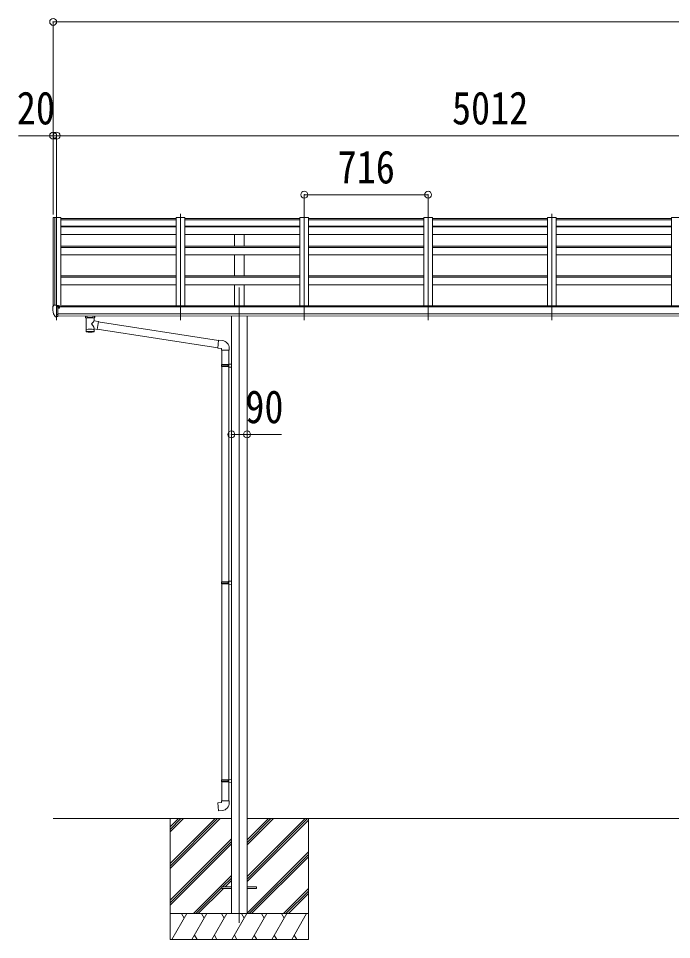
# Model space of a CAD drawing. Units: millimetres at full size, sheet at 1:40; some dimension numbers follow another scale. Extents: x -11181 to 11305, y -7804 to 7716.
# Drawn here: x -245 to 3531, y -4954 to 373 of the extents above; entities that cross this region are included whole.
import ezdxf
from ezdxf.enums import TextEntityAlignment as Align

# ---------------------------------------------------------------- set-up
doc = ezdxf.new("R2010")
doc.units = ezdxf.units.MM
doc.header["$LTSCALE"] = 40
doc.header["$PDMODE"] = 32
doc.header["$PDSIZE"] = 40
for name, color, linetype, lineweight in [('0-0_0', 7, 'Continuous', 9), ('0-1_本体', 4, 'Continuous', 9), ('0-2_部品', 7, 'Continuous', 9), ('0-8_PARTS2', 2, 'Continuous', 9), ('0-A_寸法', 6, 'Continuous', 9)]:
    doc.layers.add(name, color=color, linetype=linetype, lineweight=lineweight)
doc.styles.add('ＭＳ ゴシック', font='')
doc.styles.get('ＭＳ ゴシック').set_extended_font_data('MS Gothic')

msp = doc.modelspace()

# ---------------------------------------------------------------- linework, layer by layer
at = {"layer": '0-0_0'}
for p, q in [((-44.54, -4254.08), (986.26, -4254.08)), ((631.46, -4254.08), (631.46, -4954.08)), ((631.46, -4514.81), (892.19, -4254.08)), ((631.46, -4528.95), (906.33, -4254.08)), ((631.46, -4543.09), (920.47, -4254.08)), ((631.46, -4330.96), (708.34, -4254.08)), ((631.46, -4316.82), (694.2, -4254.08)), ((631.46, -4302.68), (680.06, -4254.08)), ((1076.66, -4590.11), (1412.69, -4254.08)), ((1076.66, -4604.25), (1426.83, -4254.08)), ((1076.66, -4406.26), (1228.84, -4254.08)), ((1076.66, -4392.12), (1214.7, -4254.08)), ((1076.66, -4377.97), (1200.56, -4254.08)), ((1076.66, -4254.08), (3886.26, -4254.08)), ((1431.46, -4254.08), (1431.46, -4954.08)), ((1076.66, -4618.39), (1431.46, -4263.59)), ((631.46, -4726.94), (986.26, -4372.14)), ((631.46, -4741.08), (986.26, -4386.28)), ((631.46, -4755.22), (986.26, -4400.42)), ((1076.66, -4802.24), (1431.46, -4447.44)), ((1088.96, -4804.08), (1431.46, -4461.58)), ((1103.1, -4804.08), (1431.46, -4475.72)), ((766.45, -4804.08), (986.26, -4584.27)), ((935.1, -4649.57), (986.26, -4598.41)), ((949.25, -4649.57), (986.26, -4612.56)), ((780.59, -4804.08), (931.46, -4653.21)), ((794.73, -4804.08), (940.25, -4658.57)), ((1286.95, -4804.08), (1431.46, -4659.57)), ((1301.09, -4804.08), (1431.46, -4673.71)), ((1315.23, -4804.08), (1431.46, -4687.86)), ((1431.46, -4804.08), (631.46, -4804.08)), ((641.75, -4954.08), (728.35, -4804.08)), ((713.35, -4830.06), (698.35, -4804.08)), ((757.22, -4954.08), (843.82, -4804.08)), ((828.82, -4830.06), (813.82, -4804.08)), ((872.69, -4954.08), (959.29, -4804.08)), ((944.29, -4830.06), (929.29, -4804.08)), ((988.16, -4954.08), (1074.76, -4804.08)), ((1059.76, -4830.06), (1044.76, -4804.08)), ((1103.63, -4954.08), (1190.23, -4804.08)), ((1175.23, -4830.06), (1160.23, -4804.08)), ((1219.1, -4954.08), (1305.7, -4804.08)), ((1275.7, -4804.08), (1290.7, -4830.06)), ((1334.57, -4954.08), (1421.17, -4804.08)), ((631.46, -4954.08), (1431.46, -4954.08)), ((772.22, -4928.1), (787.22, -4954.08)), ((887.69, -4928.1), (902.69, -4954.08)), ((1003.16, -4928.1), (1018.16, -4954.08)), ((1118.63, -4928.1), (1133.63, -4954.08)), ((1234.1, -4928.1), (1249.1, -4954.08)), ((1349.57, -4928.1), (1364.57, -4954.08))]:
    msp.add_line(p, q, dxfattribs=at)
at = {"layer": '0-1_本体'}
for p, q in [((-44.53, -779.15), (-44.55, -1291.23)), ((-43.59, -778.26), (-35.76, -777.85)), ((-35.54, -777.93), (-35.54, -1284.69)), ((-35.46, -778.05), (-34.84, -779.67)), ((0.46, -777.84), (0.46, -1294.87)), ((666.46, -783.93), (0.46, -783.93)), ((0.46, -790.84), (666.46, -790.84)), ((666.46, -777.84), (666.46, -1284.46)), ((716.46, -777.84), (666.46, -777.84)), ((716.46, -777.84), (716.46, -1284.46)), ((1382.46, -783.93), (716.46, -783.93)), ((716.46, -790.84), (1382.46, -790.84)), ((1382.46, -777.84), (1382.46, -1284.46)), ((1432.46, -777.84), (1382.46, -777.84)), ((1432.46, -777.84), (1432.46, -1284.46)), ((2098.46, -783.93), (1432.46, -783.93)), ((1432.46, -790.84), (2098.46, -790.84)), ((2098.46, -777.84), (2098.46, -1284.46)), ((2148.46, -777.84), (2098.46, -777.84)), ((2148.46, -777.84), (2148.46, -1284.46)), ((2814.46, -783.93), (2148.46, -783.93)), ((2148.46, -790.84), (2814.46, -790.84)), ((2814.46, -777.84), (2814.46, -1284.46)), ((2864.46, -777.84), (2814.46, -777.84)), ((2864.46, -777.84), (2864.46, -1284.46)), ((3530.46, -783.93), (2864.46, -783.93)), ((2864.46, -790.84), (3530.46, -790.84)), ((3530.46, -777.84), (3530.46, -1284.46)), ((3580.46, -777.84), (3530.46, -777.84)), ((0.46, -828.64), (666.46, -828.64)), ((0.46, -831.75), (666.46, -831.75)), ((716.46, -828.64), (1382.46, -828.64)), ((716.46, -831.75), (1382.46, -831.75)), ((1432.46, -828.64), (2098.46, -828.64)), ((1432.46, -831.75), (2098.46, -831.75)), ((2148.46, -828.64), (2814.46, -828.64)), ((2148.46, -831.75), (2814.46, -831.75)), ((2864.46, -828.64), (3530.46, -828.64)), ((2864.46, -831.75), (3530.46, -831.75)), ((0.46, -876.4), (666.46, -876.4)), ((716.46, -876.4), (1382.46, -876.4)), ((1003.96, -943.31), (1003.96, -876.4)), ((1058.96, -943.31), (1058.96, -876.4)), ((1432.46, -876.4), (2098.46, -876.4)), ((2148.46, -876.4), (2814.46, -876.4)), ((2864.46, -876.4), (3530.46, -876.4)), ((0.46, -944.65), (666.46, -944.65)), ((0.46, -950.84), (666.46, -950.84)), ((716.46, -944.65), (1382.46, -944.65)), ((716.46, -950.84), (1382.46, -950.84)), ((1432.46, -944.65), (2098.46, -944.65)), ((1432.46, -950.84), (2098.46, -950.84)), ((2148.46, -944.65), (2814.46, -944.65)), ((2148.46, -950.84), (2814.46, -950.84)), ((2864.46, -944.65), (3530.46, -944.65)), ((2864.46, -950.84), (3530.46, -950.84)), ((0.46, -994.65), (666.46, -994.65)), ((716.46, -994.65), (1382.46, -994.65)), ((1003.96, -1116.2), (1003.96, -994.65)), ((1058.96, -1116.2), (1058.96, -994.65)), ((1432.46, -994.65), (2098.46, -994.65)), ((2148.46, -994.65), (2814.46, -994.65)), ((2864.46, -994.65), (3530.46, -994.65)), ((0.46, -1116.2), (666.46, -1116.2)), ((716.46, -1116.2), (1382.46, -1116.2)), ((1432.46, -1116.2), (2098.46, -1116.2)), ((2148.46, -1116.2), (2814.46, -1116.2)), ((2864.46, -1116.2), (3530.46, -1116.2)), ((0.46, -1123.2), (666.46, -1123.2)), ((0.46, -1166.75), (666.46, -1166.75)), ((716.46, -1123.2), (1382.46, -1123.2)), ((716.46, -1166.75), (1382.46, -1166.75)), ((1003.96, -1288.16), (1003.96, -1166.75)), ((1058.96, -1288.16), (1058.96, -1166.75)), ((1432.46, -1123.2), (2098.46, -1123.2)), ((1432.46, -1166.75), (2098.46, -1166.75)), ((2148.46, -1123.2), (2814.46, -1123.2)), ((2148.46, -1166.75), (2814.46, -1166.75)), ((2864.46, -1123.2), (3530.46, -1123.2)), ((2864.46, -1166.75), (3530.46, -1166.75)), ((4980.96, -1294.87), (-18.04, -1294.87)), ((5.46, -1294.87), (5.46, -1288.16)), ((4957.46, -1288.16), (5.46, -1288.16)), ((-18.04, -1336.09), (4980.96, -1336.09)), ((4980.96, -1347.94), (-18.04, -1347.87)), ((986.26, -1348.03), (986.26, -4804.1)), ((1076.66, -1348.03), (1076.66, -4804.1))]:
    msp.add_line(p, q, dxfattribs=at)
msp.add_lwpolyline([(-34.84, -1284.69), (-34.84, -777.84), (0.46, -777.84)], dxfattribs=at)
msp.add_circle((-10.57, -1299.6), 3, dxfattribs=at)
for centre, radius, start, end in [((-43.54, -779.26), 1, 93, 173.32986), ((-35.74, -778.15), 0.301, 21.06327, 92.86679)]:
    msp.add_arc(centre, radius, start, end, dxfattribs=at)
at = {"layer": '0-2_部品'}
for p, q in [((-46.74, -1294.05), (-46.74, -1294.68)), ((-39.83, -1285.25), (-43.9, -1291.05)), ((-24.74, -1353.18), (-24.74, -1284.68)), ((-23.24, -1285.59), (-24.74, -1285.59)), ((-18.24, -1294.41), (-24.74, -1294.01)), ((-23.24, -1285.59), (-23.24, -1291.76)), ((-13.57, -1287.09), (-23.24, -1286.37)), ((-23.24, -1289.36), (-9.24, -1289.42)), ((-13.77, -1299.59), (-13.24, -1299.59)), ((-13.24, -1299.59), (-12.94, -1299.59)), ((-12.74, -1289.41), (-12.74, -1287.51)), ((-8.24, -1290.53), (-8.24, -1294.86)), ((-32.36, -1351.37), (-42.11, -1335.99)), ((-26.24, -1353.09), (-29.95, -1352.86)), ((-26.24, -1353.09), (-24.74, -1353.18)), ((-24.74, -1350.98), (-24.24, -1350.98)), ((-24.24, -1350.98), (-23.74, -1349.98)), ((-18.24, -1349.98), (-23.74, -1349.98)), ((141.76, -1354.18), (141.76, -1348.07)), ((145.86, -1358.68), (145.84, -1438.98)), ((191.66, -1376.26), (191.66, -1358.67)), ((216.88, -1380.16), (191.66, -1376.25)), ((195.76, -1354.18), (195.76, -1348.07)), ((216.88, -1380.16), (209.86, -1425.42)), ((911.99, -1490.07), (216.57, -1382.18)), ((191.67, -1438.98), (191.66, -1422.35)), ((191.66, -1422.6), (209.86, -1425.42)), ((908.32, -1532), (210.13, -1423.68)), ((932.98, -1490.13), (912.14, -1488.3)), ((974.06, -1545.87), (974.06, -1534.95)), ((928.06, -1545.87), (974.06, -1545.87)), ((930.06, -1545.87), (930.06, -1628.53)), ((972.06, -1545.87), (972.06, -1625.97)), ((928.06, -1630.53), (929.06, -1628.53)), ((928.06, -1630.53), (972.06, -1630.53)), ((928.06, -1630.53), (928.06, -1638.53)), ((928.06, -1638.53), (972.06, -1638.53)), ((928.06, -1638.53), (929.06, -1640.53)), ((929.06, -1628.53), (972.06, -1628.53)), ((929.06, -1640.53), (972.06, -1640.53)), ((930.06, -1640.53), (930.06, -2884.72)), ((967.58, -1630.53), (967.15, -1628.53)), ((970.06, -1626.03), (986.06, -1625.56)), ((970.06, -1628.03), (970.06, -1626.03)), ((970.06, -1628.03), (972.06, -1628.03)), ((970.06, -1643.03), (970.06, -1641.03)), ((970.06, -1643.03), (986.06, -1643.5)), ((972.06, -1643.09), (972.06, -2882.16)), ((986.06, -1625.56), (986.06, -1643.5)), ((928.06, -2886.72), (929.06, -2884.72)), ((928.06, -2886.72), (972.06, -2886.72)), ((928.06, -2886.72), (928.06, -2894.72)), ((928.06, -2894.72), (972.06, -2894.72)), ((928.06, -2894.72), (929.06, -2896.72)), ((929.06, -2884.72), (972.06, -2884.72)), ((929.06, -2896.72), (972.06, -2896.72)), ((930.06, -2896.72), (930.06, -4029.88)), ((967.58, -2886.72), (967.15, -2884.72)), ((970.06, -2882.22), (986.06, -2881.75)), ((970.06, -2884.22), (970.06, -2882.22)), ((970.06, -2884.22), (972.06, -2884.22)), ((970.06, -2899.22), (970.06, -2897.22)), ((970.06, -2899.22), (986.06, -2899.69)), ((972.06, -2899.28), (972.06, -4027.32)), ((986.06, -2881.75), (986.06, -2899.69)), ((928.06, -4031.88), (929.06, -4029.88)), ((928.06, -4031.88), (972.06, -4031.88)), ((928.06, -4031.88), (928.06, -4039.88)), ((928.06, -4039.88), (972.06, -4039.88)), ((928.06, -4039.88), (929.06, -4041.88)), ((929.06, -4029.88), (972.06, -4029.88)), ((929.06, -4041.88), (972.06, -4041.88)), ((930.06, -4041.88), (930.06, -4151.88)), ((967.58, -4031.88), (967.15, -4029.88)), ((970.06, -4027.38), (986.06, -4026.91)), ((970.06, -4029.38), (970.06, -4027.38)), ((970.06, -4029.38), (972.06, -4029.38)), ((970.06, -4044.38), (970.06, -4042.38)), ((970.06, -4044.38), (986.06, -4044.85)), ((972.06, -4044.44), (972.06, -4151.88)), ((986.06, -4026.91), (986.06, -4044.85)), ((928.06, -4151.88), (974.06, -4151.88)), ((928.06, -4161.88), (928.06, -4151.88)), ((974.06, -4151.88), (974.06, -4162.79))]:
    msp.add_line(p, q, dxfattribs=at)
at = {"layer": '0-2_部品', "color": 4}
for p, q in [((931.26, -4649.57), (931.26, -4658.57)), ((931.26, -4649.57), (986.26, -4649.57)), ((931.26, -4658.57), (986.26, -4658.57)), ((1076.26, -4649.57), (1131.26, -4649.57)), ((1076.26, -4658.57), (1131.26, -4658.57)), ((1131.26, -4649.57), (1131.26, -4658.57))]:
    msp.add_line(p, q, dxfattribs=at)
at = {"layer": '0-2_部品'}
for points in [[(-24.74, -1284.68), (-36.74, -1284.68), (-39.07, -1284.82)], [(-18.24, -1349.98), (-18.24, -1291.76), (-23.24, -1291.76)], [(-13.57, -1287.09), (-13.4, -1287.11), (-13.24, -1287.14), (-13.1, -1287.19), (-12.97, -1287.24), (-12.87, -1287.3), (-12.8, -1287.36), (-12.76, -1287.44), (-12.74, -1287.51)], [(-12.94, -1298.41), (-12.94, -1299.59), (-8.24, -1299.59)], [(-8.24, -1297.98), (-8.24, -1299.59), (-7.77, -1299.59)], [(-24.74, -1339.29), (-21.58, -1338.88), (-18.24, -1338.45)], [(141.8, -1354.24), (141.77, -1353.88), (142.02, -1352.93), (142.54, -1352.04), (143.34, -1351.21), (144.46, -1350.41), (145.86, -1349.68)], [(141.8, -1354.13), (141.77, -1354.48), (142.02, -1355.44), (142.54, -1356.32), (143.34, -1357.16), (144.46, -1357.96), (145.86, -1358.68)], [(191.66, -1349.7), (191.89, -1349.79), (193.25, -1350.52), (194.36, -1351.37), (195.12, -1352.24), (195.58, -1353.14), (195.75, -1354.02)], [(191.66, -1358.67), (191.89, -1358.58), (193.25, -1357.84), (194.36, -1357), (195.12, -1356.13), (195.58, -1355.23), (195.75, -1354.34)], [(912.14, -1488.3), (908.13, -1534.13), (928.06, -1535.87), (928.06, -1545.87)], [(967.58, -1630.53), (967.58, -1638.53), (967.15, -1640.53)], [(970.06, -1641.03), (972.06, -1641.03), (972.06, -1628.03)], [(967.58, -2886.72), (967.58, -2894.72), (967.15, -2896.72)], [(970.06, -2897.22), (972.06, -2897.22), (972.06, -2884.22)], [(967.58, -4031.88), (967.58, -4039.88), (967.15, -4041.88)], [(970.06, -4042.38), (972.06, -4042.38), (972.06, -4029.38)], [(932.98, -4207.62), (912.14, -4209.45), (908.13, -4163.62), (928.06, -4161.88)]]:
    msp.add_lwpolyline(points, dxfattribs=at)
for centre, radius, start, end in [((-43.74, -1294.05), 3, 93, 180), ((145.75, -1294.68), 192.49, 180.0008, 192.1233), ((-39.01, -1285.82), 1, 93.5, 145), ((-10.74, -1299.59), 2.5, 151.64236, 180), ((-10.74, -1299.59), 2.5, 0, 151.64236), ((-39.51, -1334.49), 3, 191.83348, 210), ((-29.77, -1349.87), 3, 210, 266.5), ((158.83, -1399.4), 51.38, 92.46126, 104.61963), ((178.71, -1399.4), 51.38, 75.38037, 87.53874), ((929.06, -1534.95), 45, 0, 85), ((929.06, -4162.79), 45, 275, 0)]:
    msp.add_arc(centre, radius, start, end, dxfattribs=at)
for centre, major_axis, ratio, start_param, end_param in [((-9.24, -1290.52), (-0.02, 1.1), 0.906239, 4.6917496, 6.2625459), ((168.76, -1359.88), (-22.91, -0.42), 0.072511, 4.711586, 6.2823824), ((168.78, -1358.25), (-22.91, -0.42), 0.072511, 4.711586, 6.2823824), ((168.73, -1358.25), (22.92, -0.42), 0.07247, 0.0008089, 1.5716053), ((168.73, -1359.88), (22.92, -0.42), 0.07247, 0.0008089, 1.5716053), ((171.31, -1398.45), (20.32, 22.25), 0.045535, 4.9756507, 6.2441899), ((179.76, -1354.18), (16, 0), 0.361356, 0, 0.0194874), ((179.76, -1354.18), (16, 0), 0.361356, 6.2636979, 6.2831853), ((168.76, -1438.98), (22.92, 0), 0.101955, 6.2829723, 9.4248207), ((168.76, -1426.53), (22.91, 0), 0.122865, 6.2831853, 9.424778), ((168.75, -1395.81), (-22.81, 26.62), 0.234429, 3.1563334, 4.5976381), ((168.76, -1438.98), (22.92, 0), 0.101955, 3.1415499, 6.2833984)]:
    msp.add_ellipse(centre, major_axis=major_axis, ratio=ratio, start_param=start_param, end_param=end_param, dxfattribs=at)
at = {"layer": '0-8_PARTS2'}
for p, q in [((-24.54, -757.1), (-24.54, -1371.29)), ((691.46, -757.1), (691.46, -1371.29)), ((1407.46, -757.1), (1407.46, -1371.29)), ((2123.46, -757.1), (2123.46, -1371.29)), ((2839.46, -757.1), (2839.46, -1371.29)), ((1031.46, -1182.48), (1031.46, -4857.71))]:
    msp.add_line(p, q, dxfattribs=at)
at = {"layer": '0-A_寸法'}
for p, q in [((-44.53, 353.03), (-44.53, -305.07)), ((-44.53, 353.03), (10019.45, 353.03)), ((-44.53, -305.07), (-244.53, -305.07)), ((-44.53, -305.07), (-44.53, -760.64)), ((-24.53, -305.07), (-44.53, -305.07)), ((-24.53, -305.07), (-24.53, -760.64)), ((-24.53, -305.07), (-24.53, -760.64)), ((-24.53, -305.07), (4987.46, -305.07)), ((1407.46, -646.51), (1407.46, -764.11)), ((1407.46, -646.51), (2123.46, -646.51)), ((2123.46, -646.51), (2123.46, -764.11)), ((986.26, -2032.82), (1076.66, -2032.82)), ((1076.66, -2032.82), (1276.66, -2032.82))]:
    msp.add_line(p, q, dxfattribs=at)
for p in [(-44.53, 353.03), (-44.53, -305.07), (-24.53, -305.07), (1407.46, -646.51), (2123.46, -646.51), (986.26, -2032.82), (1076.66, -2032.82)]:
    msp.add_point(p, dxfattribs=at)

# ---------------------------------------------------------------- texts
at = {"layer": '0-A_寸法', "color": 7, "style": 'ＭＳ ゴシック', "width": 0.85}
for s, p in [('20', (-254.53, -297.07)), ('5012', (2261.46, -297.07)), ('716', (1600.46, -638.51)), ('90', (1066.66, -2024.82))]:
    msp.add_text(s, height=190.6, dxfattribs=at).set_placement(p, align=Align.BOTTOM_LEFT)

doc.saveas('drawing.dxf')
